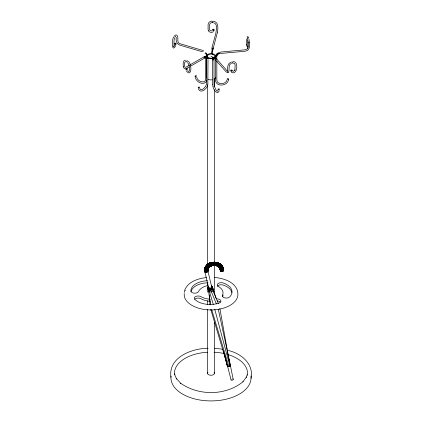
<?xml version="1.0" encoding="UTF-8"?>
<svg xmlns="http://www.w3.org/2000/svg" width="422" height="422" viewBox="0 0 422 422"><rect width="100%" height="100%" fill="white"/><g stroke="black" fill="none" stroke-linecap="round" stroke-linejoin="round"><path stroke-width="0.63" d="M223.465 270.444C223.971 269.173 222.758 268.392 221.655 268.687C219.213 268.614 220.906 273.931 220.326 268.418C218.802 258.19 201.083 262.964 205.461 272.222C208.125 273.108 208.879 269.167 207.45 267.78C206.801 267.374 205.741 267.02 205.134 267.659C204.127 267.775 205.419 276.32 204.733 270.101C204.807 267.812 206.094 265.681 207.993 264.425C212.097 259.614 227.068 265.427 222.626 271.404C221.851 271.615 220.579 271.557 220.347 270.618C220.827 266.419 217.098 262.616 212.936 262.711C209.987 261.323 200.793 269.136 207.635 269.199C210.594 263.043 222.009 264.188 223.185 271.124C224.884 258.834 202.043 259.836 205.118 272.069C203.462 262.568 212.451 273.598 204.681 270.523M209.048 263.687C203.789 264.684 212.53 269.737 209.75 264.425C208.336 262.384 205.894 266.351 205.224 267.553C204.696 268.35 204.517 271.446 204.897 271.283C204.654 269.51 205.134 267.69 206.2 266.261C210.14 260.073 221.012 263.265 220.363 270.755L221.429 271.467C222.009 268.962 217.23 267.585 219.35 265.417C221.867 262.621 223.37 269.268 223.312 270.998C222.732 265.918 216.333 264.172 212.066 265.543C211.032 266.535 210.43 265.28 210.135 264.483C208.922 262.626 211.427 262.331 212.836 262.326C217.578 262.247 223.059 266.192 223.027 271.23L222.373 269.199L219.878 266.736L216.491 265.475L212.066 265.543L211.311 262.531L215.758 262.31L219.815 263.813L222.631 266.788L223.132 267.954L223.407 270.866C222.7 264.663 213.569 263.175 209.407 266.91C208.737 268.308 207.191 267.242 206.643 266.366C205.619 264.077 209.75 266.108 208.827 267.511C208.405 268.925 206.738 268.36 206.031 267.569C205.556 264.33 211.364 261.877 214.27 262.241C214.297 263.212 214.186 264.183 214.207 265.153C217.53 265.543 222.315 267.179 222.837 271.325C222.695 264.974 214.265 260.168 208.716 263.592C206.944 264.346 202.613 269.563 206.3 270.217C208.721 270.576 207.925 266.931 210.008 266.314C214.27 262.996 223.191 264.293 223.486 270.586M212.002 288.247L207.909 271.045C206.179 268.883 210.536 267.553 209.291 265.644C208.336 263.323 205.873 264.974 205.635 266.91M207.629 270.687L207.081 270.481C207.023 267.717 209.676 265.855 212.176 265.485C212.852 265.1 214.576 265.923 214.239 264.652C212.978 260.432 217.778 262.764 219.873 263.882C219.978 264.916 219.197 266.066 218.258 266.477C214.186 263.323 205.968 264.357 205.894 270.576L204.897 271.283M219.873 263.882L215.758 262.31L212.751 262.41L213.152 265.369L212.788 262.247L217.203 262.626L216.417 265.565L212.203 265.264L209.497 266.039L207.45 267.78L206.616 270.455L205.894 270.576C204.564 263.871 213.732 261.086 218.57 263.956C220.279 264.198 224.594 267.036 221.487 268.376C218.971 269.516 218.649 265.037 216.259 264.784C211.359 261.571 203.256 266.161 205.461 272.222C204.016 267.453 208.067 262.737 212.772 262.262C210.251 263.006 207.323 264.742 205.772 267.237M211.258 262.811L215.79 262.584L215.246 265.385L215.732 262.294L218.612 263.196L218.643 263.576L217.346 265.981L213.194 265.079L209.407 265.844L207.249 267.659L206.374 270.47C205.266 262.526 216.122 261.587 220.912 265.464C220.458 266.525 218.923 267.896 218.021 266.361C213.943 262.848 205.556 264.404 205.667 270.66L205.883 267.316M210.119 265.063C208.22 266.14 206.922 268.403 207.471 270.602C206.469 265.902 215.025 266.825 211.311 262.531M218.612 263.196C214.139 265.965 222.172 267.981 221.914 271.51L220.363 270.755L220.411 269.394M207.999 268.93C209.133 263.877 202.46 266.81 204.839 271.71L209.096 289.571M204.733 270.66L204.907 268.745M204.828 270.792L205.345 267.458M208.157 264.499C205.751 266.129 204.343 269.299 205.277 272.153C204.406 269.368 205.583 266.176 207.846 264.378M205.192 268.55L205.277 270.871L205.382 268.476M206.052 268.387L206.131 270.513L207.255 266.525L209.613 264.235M204.812 268.867L204.659 270.386L205.519 269.558L207.16 269.589L207.635 269.901L207.851 271.473C207.07 269.21 208.225 266.62 210.293 265.48M208.431 268.028L207.84 269.336L207.909 271.33L207.782 269.189M207.925 271.182L207.84 269.336M209.497 266.862C215.6 263.259 204.369 261.239 210.293 266.303M211.464 285.773L211.865 287.772M218.844 267.01C216.011 265.744 221.165 261.624 220.912 265.464M223.407 270.307C224.815 265.765 218.074 267.622 220.516 271.024C220.685 268.487 220.284 265.185 217.652 264.03M207.835 84.173L208.009 59.56M218.844 266.192L220.326 268.418L220.363 270.755L220.991 271.341C221.059 269.357 217.773 267.02 220.659 265.744C222.573 264.61 224.472 269.289 222.821 270.228C220.49 271.462 219.836 268.724 219.403 267.036C216.001 260.253 204.575 263.449 205.118 271.014L205.034 269.705L205.683 267.342M209.323 263.908C207.144 265.391 204.918 267.954 205.461 270.76C205.414 262.964 216.101 262.753 219.883 267.796C223.444 267.158 221.355 263.565 218.506 263.106M223.312 270.175L223.296 269.046M184.187 293.501L184.314 296.434L185 298.428A26.913 15.54 0 0 0 217.108 309.537A26.913 15.54 0 0 0 237.396 291.375M213.268 48.182L217.494 32.093M211.527 287.445L211.791 289.328C212.113 288.416 210.889 285.52 211.807 289.418L211.427 287.524L211.807 289.418M218.796 264.383L220.416 267.131L220.648 271.146C219.313 269.225 219.709 265.649 222.631 266.788M217.488 32.141C218 28.1 218.807 21.97 213.4 21.2M207.809 58.014L207.724 58.299M215.774 262.368C210.404 261.64 204.169 266.588 205.667 272.274C202.94 262.869 218.533 260.168 220.448 269.336C224.261 270.27 223.46 266.15 220.817 264.594M207.73 270.592C207.84 263.027 220.337 261.835 223.185 268.36M228.091 355.783L230.386 365.478L229.747 366.312L228.371 366.66A1.572 0.891 -13.4 0 1 227.379 365.679M234.954 69.894C234.674 67.024 236.246 62.883 233.102 63.042M220.353 269.537L220.421 270.892M218.57 263.133C212.841 260.469 203.958 265.549 205.894 272.301C202.876 261.318 220.743 261.951 220.806 271.251L220.363 270.755C222.183 266.73 218.438 262.241 214.255 262.257M204.754 268.999L204.812 269.426M208.246 287.255L207.977 287.255L208.515 289.144L208.051 287.203M212.635 288.458L211.95 286.696L212.493 288.511L212.245 286.601L211.95 286.696L212.635 288.458L212.245 286.601L211.95 286.696C212.271 289.26 213.057 288.416 212.087 286.506L212.493 288.511L212.087 286.506M231.066 379.842L227.384 365.647M230.169 365.062C230.945 366.428 227.959 367.314 227.316 366.122M228.545 79.151A0.707 0.39 8.9 0 1 227.432 79.315A0.707 0.39 8.9 0 1 227.558 78.645A0.707 0.39 8.9 0 1 228.545 79.151C228.407 86.104 215.874 87.533 215.426 80.101L215.447 60.014M218.77 266.372L220.611 268.603L221.202 271.415L220.363 270.755C222.679 266.746 218.512 261.993 214.26 262.194M212.809 22.134L212.699 22.535L212.852 21.295M204.96 270.908L205.134 268.218L206.928 265.264M207.788 270.449C207.925 264.947 215.352 263.149 219.635 265.048M220.363 270.476C223.528 268.782 217.958 259.91 216.491 263.861C214.682 267.411 223.043 266.625 222.399 271.457L220.363 270.755L221.429 269.742L223.185 270.059M222.426 266.609L222.626 269.785L222.579 267.617L221.724 265.549M206.2 267.727C209.544 260.305 221.529 264.219 221.671 271.499L220.363 270.755L221.202 269.8C222.262 266.762 220.041 263.312 217.045 262.674M218.258 265.195C220.421 266.535 222.415 268.777 222.162 271.494L220.363 270.755L221.429 269.742C222.531 266.641 220.205 263.36 217.161 262.605M219.735 263.771L221.434 265.501L222.151 267.58L221.914 269.695L220.363 270.755L221.671 269.711L221.919 267.595L221.255 265.522L219.635 263.766M227.305 71.075C227.722 69.604 226.894 63.379 230.855 62.25M204.754 269.283L205.224 267.553M204.907 269.568L206.031 266.287M207.687 269.869L208.057 268.519M207.782 269.748L208.072 268.666M227.469 71.202L227.416 71.265M211.918 47.76L215.79 33.654C216.09 30.11 218.243 24.159 213.627 22.688M207.856 84.099C207.84 88.235 200.582 94.581 198.356 88.762M209.207 289.84L208.674 287.936L209.064 289.207M203.594 51.173L203.525 50.782M217.942 90.255C217.441 94 213.653 86.32 214.023 83.234L214.023 60.161M219.276 90.709C217.536 95.878 212.841 88.989 212.989 86.209M175.847 45.407C171.67 53.821 171.511 39.81 173.732 36.851M184.409 291.006C187.299 281.896 197.786 278.509 206.416 277.57M247.192 374.731L246.232 377.321L246.406 377.004L242.835 381.905L243.077 381.688C225.665 395.952 198.525 395.899 180.584 383.202L180.816 383.408L176.549 378.692L176.712 379.003L175.383 376.466L174.618 373.85M216.897 53.573L217.81 54.633L217.752 54.201M234.811 70.268L234.985 69.815M174.328 45.555L173.737 46.647M247.904 47.855L246.902 49.131L245.145 49.812L220.732 52.043M208.642 286.285L208.99 288.21L209.207 288.047M210.531 289.302L210.019 288.242C211.343 293.744 209.502 284.692 210.225 289.334M226.999 80.032C225.58 84.933 216.829 84.759 216.834 80.117L216.834 61.011M205.076 267.785L205.772 266.414M205.076 268.07L205.889 266.34M205.224 268.376L206.2 266.261M205.345 268.524L206.39 266.266L209.465 264.061M207.788 269.13L208.964 267.184L211.185 265.86M207.909 269.041L208.447 267.896M174.945 37.574C173.089 39.636 174.624 47.275 173.748 46.652M230.217 365.916L230.217 365.093L230.09 366.059M206.896 80.597C204.158 86.631 194.89 81.689 195.128 76.15M205.889 267.406C207.297 264.167 210.81 262.231 214.265 262.189M210.752 304.6L207.967 288.094L208.642 287.029L208.79 288.991M207.967 288.094L208.642 288.949L210.277 289.091L211.913 288.432L212.588 287.361L211.913 286.512L211.364 286.464M230.312 365.209L229.932 366.19L228.845 366.628L227.753 366.539L227.453 365.732M218.311 309.279L230.386 365.478L229.932 366.19L214.766 309.315M234.832 70.216L233.139 71.466M211.665 285.884L212.023 287.741M205.635 266.63L206.643 265.301M205.619 266.762L206.775 265.269M208.906 266.868L207.561 268.914L207.286 270.528C206.722 268.276 208.057 265.955 210.008 264.847M208.964 267.184C207.777 268.35 207.281 270.127 207.629 271.752C205.324 264.246 217.567 260.543 221.956 265.813M208.178 268.318L208.948 267.316M205.066 53.715L205.361 53.42M210.567 289.993L210.251 288.131C209.776 287.851 210.335 289.038 210.362 289.925M229.747 366.312L230.365 365.626L229.542 366.423M218.643 263.296C213.147 261.002 204.237 265.876 206.131 272.301C204.549 266.746 210.631 262.152 215.79 262.584M222.705 267.042C218.427 260.363 205.699 264.246 206.616 272.243C205.06 269.336 207.139 265.865 209.75 264.425M206.416 265.559L207.598 264.378M206.4 265.691L207.708 264.362M206.463 266.008L209.18 263.782M208.848 265.058L206.543 268.439L206.616 270.455L207.081 270.481C206.3 267.326 208.995 264.43 211.944 263.787M209.407 265.844L207.635 267.917L206.854 270.455C205.794 267.073 209.37 265.174 212.15 264.721M209.607 266.393C208.12 267.574 206.849 269.727 207.756 271.615C206.638 268.74 208.558 266.145 211.227 265.238M208.589 267.606L210.393 266.008M208.721 267.574L209.607 266.678M205.498 52.871L205.593 52.565M247.044 36.967L247.587 36.656L248.305 36.967M202.724 51.721L202.439 51.653M214.909 59.164L226.15 71.904C231.636 75.016 226.656 64.244 231.504 63.5M229.32 366.512L230.016 365.921M205.915 53.441L206.168 53.014M213.564 31.523C212.16 32.985 209.47 32.536 208.463 30.838M208.674 287.936L208.99 289.745L208.769 287.946M221.028 264.831C215.795 260.516 204.533 265.016 206.374 272.285C204.791 264.758 215.573 260.189 220.986 264.721M210.33 289.249L210.114 288.036M219.815 264.631C214.624 262.109 205.978 265.718 206.854 272.179C205.039 268.228 209.212 264.056 213.099 263.824M213.126 264.067C209.407 264.346 205.087 268.192 207.081 272.095C205.952 262.837 221.397 263.497 222.626 271.404C222.848 267.4 219.039 264.277 215.373 263.613M207.439 264.504L208.716 263.592M207.397 264.61L208.811 263.592M207.381 264.736L210.135 263.017M207.397 264.889L210.335 263.212M210.214 265.274C207.756 266.482 205.746 269.315 207.286 271.995C205.076 265.38 214.619 262.051 219.097 265.86M209.011 266.862L211.253 265.417M209.291 266.926L210.378 266.134M206.105 54.132L206.585 53.673L206.11 53.631M203.615 57.023L186.134 67.114C184.05 69.372 183.813 60.968 185.791 61.575M186.809 68.359L189.067 67.056M190.765 66.075L204.322 58.247M210.214 266.34L214.228 265L216.565 265.354M212.113 265.559L213.168 265.354M208.552 263.797L210.05 262.975M208.542 263.924L210.23 263.096M208.584 264.256L210.441 263.354L213.005 263.112M208.922 265.09C213.115 262.373 221.666 263.539 221.429 269.742M209.465 265.871C214.091 263.444 222.863 264.388 223.465 270.729L223.391 269.173M209.887 266.245C212.488 264.594 215.953 264.673 218.506 266.387M210.119 266.345L211.253 265.702M211.654 287.598L211.364 287.63L211.622 287.503L212.039 289.265M208.642 263.629L209.977 262.964M227.854 72.605L228.196 72.447M202.882 50.513L203.082 50.793M206.363 54.728L206.015 54.834M209.876 263.054L211.396 262.526M209.85 263.149L211.454 262.584M209.845 263.281L211.517 262.674M209.85 263.433L212.899 262.553M209.876 263.613C213.099 262.326 216.924 262.589 219.873 264.441M209.919 263.813L214.265 263.012M209.977 264.03L214.265 263.238L218.506 264.167M210.05 264.256L213.073 263.576L217.103 263.903M210.23 264.715L214.255 263.966M210.33 264.932L214.249 264.209L218.127 265.058M210.441 265.143L213.168 264.531M210.552 265.332C213.237 264.177 216.37 264.589 218.796 266.176M210.873 265.755L213.189 265.206M212.197 265.391C209.439 266.024 206.284 268.84 207.471 271.879C205.983 266.118 213.194 263.317 217.541 265.865M211.053 265.881L212.176 265.485M211.939 30.917C208.283 31.423 209.544 27.15 209.497 24.713L210.304 23.11L212.245 22.514M211.28 262.589L212.836 262.326M211.264 262.684L212.867 262.421M211.264 262.969L215.784 262.742L219.909 264.267M211.802 265.121L215.505 264.752L218.944 266.029M213.189 264.921C210.283 265.201 206.996 267.448 207.635 270.724M211.876 265.28L214.234 264.842L216.65 265.201M212.008 265.491L213.184 265.296M212.535 50.587L212.788 50.366L212.06 50.139M175.81 34.81C180.141 35.585 175.367 42.965 180.4 43.846L202.423 50.329M220.838 53.446L245.309 51.21C249.808 50.867 250.035 45.703 249.355 42.269M212.213 21.1C210.177 21.016 207.988 22.598 208.088 24.771L208.088 29.63L208.494 30.912M208.136 348.24C191.868 348.398 168.03 357.218 170.947 377.305M212.757 262.315L214.27 262.241M212.751 262.41L214.27 262.331M212.809 263.55L214.26 263.476M212.936 264.504L214.244 264.436M213.068 265.19L215.373 265.232M213.099 265.29L214.218 265.232M213.126 265.348L215.336 265.327M212.472 51.109L212.751 51.036L211.638 50.83M185.585 60.151C182.415 60.341 183.211 64.867 183.322 66.829M233.049 61.628C234.822 61.422 236.552 62.92 236.42 64.74C237.691 67.794 235.792 75.053 231.362 72.262M212.688 51.663L212.414 51.648M185.469 290.373L185.807 290.383M211.564 51.542L212.688 51.658M214.255 262.352L217.256 262.779M214.249 262.484L217.261 262.906M214.234 263.048L217.203 263.449M214.218 264.014L216.971 264.378L219.387 265.47M214.212 264.478L216.813 264.826M214.207 264.874L216.206 265.174L218.643 266.293M214.212 265.301L215.299 265.385M214.276 348.229L222.7 349.216M214.439 277.439C223.407 278.262 234.537 281.5 237.591 291.006M211.612 52.998L212.461 52.761M206.796 58.674L206.965 58.695A0.707 0.433 -3.2 0 0 206.696 59.28M207.962 287.361L208.542 288.959M211.375 52.233L212.498 52.212M185.116 68.739L183.992 68.211L183.296 66.713M215.668 262.373L217.235 262.684M215.631 262.468L218.654 263.423M215.457 263.149L219.735 264.837M215.336 263.861C218.29 264.219 221.276 266.683 220.991 269.874M215.299 264.103C218.854 264.705 222.695 267.485 222.399 271.457M215.246 264.562C218.58 265.238 221.328 268.244 222.162 271.494M215.231 265.332L216.417 265.565M215.246 265.385L216.354 265.617M247.914 48.287L247.366 47.981M228.418 350.508C241.099 353.488 253.986 363.811 251.053 378.276M201.974 51.658L179.904 45.17C176.612 44.199 175.599 40.306 176.296 37.268M215.22 265.238C218.248 266.066 221.571 267.986 221.671 271.499M227.738 354.501L231.209 355.662A36.519 21.084 0 0 1 247.35 375.253M216.892 262.885L219.25 263.945L220.986 265.285M216.206 265.454L218.374 266.446M216.259 265.607L217.346 265.981M218.427 263.112L219.909 263.982M218.338 263.154L221.038 264.963M218.237 263.228L219.92 264.114M217.889 263.639L220.817 265.66M217.272 264.921C219.741 266.161 222.183 268.513 221.914 271.51M217.161 265.338C218.876 266.282 220.405 268.049 220.506 270.08M217.135 265.517C219.334 266.63 221.339 268.941 221.429 271.467M217.135 265.797L218.258 266.477M217.209 265.96L218.158 266.472M211 56.163L213.5 57.608A3.534 2.041 0 0 0 214.534 56.163A3.534 2.041 0 0 0 210.082 54.195A3.534 2.041 0 0 0 207.94 57.186A3.534 2.041 0 0 0 213.5 57.608M218.079 266.43L220.416 268.598L221.202 271.415M219.387 263.856L221.028 265.111M217.984 266.261L219.055 267.084M217.974 266.129L219.588 267.748M188.207 61.301C192.205 63.743 191.868 78.408 186.181 70.69M227.416 71.176L216.001 58.268M220.701 264.573L221.977 265.944M220.558 264.583L221.956 266.097M220.405 264.626L221.909 266.261M220.237 264.7L222.547 267.511M220.057 264.8L221.724 266.614M219.878 264.921L221.682 267.632L221.914 269.695M219.698 265.069L221.445 267.696L221.671 269.711M219.35 265.417L220.991 267.88L221.202 269.8M219.055 265.802L220.606 268.128L220.806 269.969M218.939 265.997L220.448 268.271L220.648 270.08M218.717 266.693L219.725 267.785M187.595 62.651C190.111 64.914 190.275 74.668 187.7 70.537M218.728 266.825L220.606 269.41L220.991 271.341M218.728 266.546L220.099 268.513M207.635 269.901L207.851 270.913M221.587 265.512L222.684 267.189M221.434 265.501L222.631 267.348M221.255 265.522L222.373 267.585L222.399 269.737L222.109 266.519M221.065 265.57L222.916 268.814M220.864 265.644L221.919 267.595L222.162 269.705L222.383 268.666L221.708 266.54M219.356 267.485L219.978 268.434M221.909 265.702L223.206 268.218M219.34 267.353L220.806 271.251M218.158 53.874L218.269 54.28L217.435 53.283M199.727 88.435C200.977 92.413 207.075 86.431 206.595 82.622L206.595 59.56M211.913 288.432L218.359 303.46M222.283 266.551L223.132 268.513M219.841 267.933L220.648 271.146M219.825 268.081L220.326 269.241M210.277 289.091L216.338 303.866M196.705 77.21C197.38 81.594 205.619 84.194 205.693 79.157L205.693 56.094M222.547 266.688L223.169 268.935L223.027 269.948L222.916 267.748M219.097 53.367L219.208 53.773L218.702 52.597M210.072 288.068L210.472 289.281M212.588 287.361L216.222 298.56M220.205 53.367L220.147 52.344M212.097 286.564L212.651 288.353M209.945 288.163L210.293 289.281M208.642 288.949L213.284 304.378M211.691 309.669L228.845 366.628M210.172 288.221L210.504 289.334M210.71 309.221L227.753 366.539M219.656 53.351L219.435 52.492M211.971 289.423L211.622 287.503L211.791 289.328M223.354 350.777L227.305 365.969M208.616 288.126L209.059 289.888M208.531 286.369L208.99 288.21M224.588 354.628L227.321 366.106M215.447 58.732L215.299 55.498A4.447 2.569 0 0 0 209.85 53.684A4.447 2.569 0 0 0 206.701 56.828A4.447 2.569 0 0 0 212.15 58.647M215.431 77.258L215.447 77.331A4.447 2.569 0 0 1 214.144 79.146M223.132 267.954L223.449 269.589M223.038 267.843L223.391 269.732M222.758 267.669L222.837 269.858L222.821 268.761M222.579 267.617L223.169 270.001M220.178 268.719L220.411 269.953M230.354 365.325L233.192 379.283M218.712 53.863L218.026 52.819M212.609 60.119L212.72 84.716M212.704 84.648L212.994 86.23M219.857 308.461L229.584 362.962M248.975 39.061L249.36 42.306M247.608 39.394L247.814 40.813M211.913 286.512L212.229 288.437M246.896 46.304L246.759 45.048M247.809 40.776L247.962 42.395M204.733 270.101L204.839 271.425M209.222 294.888L209.95 304.71M246.712 39.046L246.728 44.489M246.722 44.426L246.764 45.07M247.957 42.364L248.015 47.238M207.73 270.027L207.756 270.792M204.96 269.843L204.992 271.14M248.131 44.431L248.12 41.535M216.834 57.06L216.834 59.692M214.534 78.65L214.534 86.557M214.534 89.854L214.534 292.166M214.534 322.482L214.534 373.222M207.466 85.239L207.466 270.418M207.466 282.281L207.466 292.166M207.466 300.733L207.466 304.689M207.466 309.3L207.466 373.222M206.553 56.163L206.553 77.331A4.447 2.569 0 0 0 206.701 77.996M174.497 36.308A0.707 0.512 40.9 0 1 174.719 35.596A0.707 0.512 40.9 0 1 175.584 36.06A0.707 0.512 40.9 0 1 175.357 36.772M206.638 54.132A0.707 0.295 -19.7 0 1 206.664 54.559M206.648 54.665A0.707 0.348 -12.1 0 1 207.007 54.997A0.707 0.348 -12.1 0 1 206.358 55.377M207.033 55.715A0.707 0.39 -3.9 0 1 206.791 55.873M175.832 43.867A0.707 0.348 3.4 0 1 175.842 44.379A0.707 0.348 3.4 0 1 174.803 44.289A0.707 0.348 3.4 0 1 174.977 43.793M187.152 61.802A0.707 0.406 -59.5 0 1 186.535 61.707A0.707 0.406 -59.5 0 1 186.988 60.779A0.707 0.406 -59.5 0 1 187.526 61.037M206.537 58.521A0.707 0.522 -21.3 0 1 206.622 57.851M207.102 57.603A0.707 0.522 -21.3 0 1 207.703 57.761M207.418 58.072A0.707 0.485 -11.5 0 1 207.925 58.616M206.643 58.88A0.707 0.485 -11.5 0 1 206.638 58.389M207.07 57.176A0.707 0.554 -32.8 0 1 207.603 57.608M206.5 58.305A0.707 0.554 -32.8 0 1 206.342 57.635M206.627 56.87A0.707 0.57 -45.9 0 1 207.297 57.128M206.437 58.115A0.707 0.57 -45.9 0 1 206.063 57.524M206.152 56.706A0.707 0.58 -60 0 1 206.959 56.875M206.347 57.935A0.707 0.58 -60 0 1 205.852 57.65M206.21 57.777A0.707 0.57 -74.1 0 1 205.651 57.661M205.567 56.833A0.707 0.57 -74.1 0 1 206.369 56.485M205.192 56.77A0.707 0.554 -87.2 0 1 206.052 56.511M205.878 57.719A0.707 0.554 -87.2 0 1 205.335 57.608M205.514 57.74A0.707 0.522 81.3 0 1 204.987 57.629M204.786 56.796A0.707 0.522 81.3 0 1 205.456 56.442M205.24 57.751A0.707 0.485 71.5 0 1 204.517 57.587M204.369 57.25A0.707 0.485 71.5 0 1 204.828 56.511M204.892 57.809A0.707 0.433 63.2 0 1 204.512 58.025M203.921 57.25A0.707 0.433 63.2 0 1 204.317 56.722M207.803 58.716A0.707 0.433 -3.2 0 1 207.988 58.906M187.141 69.097A0.707 0.359 -5.4 0 1 186.524 69.677A0.707 0.359 -5.4 0 1 185.917 69.176M212.435 53.288A0.707 0.285 2 0 1 212.208 53.694A0.707 0.285 2 0 1 211.206 53.52M211.981 49.458A0.707 0.306 8.8 0 1 212.873 49.759A0.707 0.306 8.8 0 1 212.445 50.102M212.266 48.836A0.707 0.396 10.2 0 1 212.925 49.495M212.82 49.569A0.707 0.396 10.2 0 1 212.519 49.648M212.556 48.303A0.707 0.475 11.9 0 1 212.904 49.137M212.066 49.137A0.707 0.475 11.9 0 1 211.802 48.936M212.667 47.813A0.707 0.543 14.1 0 1 212.852 48.836M212.002 48.672A0.707 0.543 14.1 0 1 211.818 48.409M212.514 53.868A0.707 0.375 0.7 0 1 212.498 54.153M213.732 29.825A0.707 0.417 8.1 0 1 214.065 30.442A0.707 0.417 8.1 0 1 213.052 30.489A0.707 0.417 8.1 0 1 212.899 29.867M247.55 38.56A0.707 0.575 -15.6 0 1 247.466 37.822A0.707 0.575 -15.6 0 1 248.336 37.547A0.707 0.575 -15.6 0 1 248.716 38.191M247.862 38.682A0.707 0.575 -15.6 0 1 247.693 38.639M217.045 55.709A0.707 0.353 23.1 0 1 216.317 55.825A0.707 0.353 23.1 0 1 215.716 55.235M216.897 56.142A0.707 0.38 14 0 1 215.879 56.268A0.707 0.38 14 0 1 215.769 55.604M217.251 55.198A0.707 0.316 31.7 0 1 216.502 55.266A0.707 0.316 31.7 0 1 216.122 54.538M217.488 54.696A0.707 0.274 39.8 0 1 217.008 54.876A0.707 0.274 39.8 0 1 216.433 54.058M216.824 56.58A0.707 0.401 4.3 0 1 216.143 56.907A0.707 0.401 4.3 0 1 215.426 56.532M248.263 47.259A0.707 0.475 1.4 0 1 247.492 46.61M248.263 46.605A0.707 0.406 0 0 1 247.45 46.162A0.707 0.406 0 0 1 248.405 45.824M231.831 62.308A0.707 0.269 74.1 0 1 232.095 61.876A0.707 0.269 74.1 0 1 232.464 62.82A0.707 0.269 74.1 0 1 232.137 63.089M213.558 59.317A0.707 0.559 14.9 0 1 212.746 58.79A0.707 0.559 14.9 0 1 213.3 58.178M213.49 59.66A0.707 0.506 7.7 0 1 212.883 58.742M213.833 59.006A0.707 0.607 24.6 0 1 212.92 58.6A0.707 0.607 24.6 0 1 213.263 57.819M214.112 58.721A0.707 0.633 38 0 1 213.047 58.257A0.707 0.633 38 0 1 213.796 57.508M214.007 57.308A0.707 0.654 56.4 0 0 213.263 58.162A0.707 0.654 56.4 0 0 214.402 58.463A0.707 0.659 78.2 0 1 213.506 58.157A0.707 0.659 78.2 0 1 213.917 57.207M214.661 58.494A0.707 0.649 -81 0 1 213.717 58.067A0.707 0.649 -81 0 1 214.36 57.176M215.02 58.452A0.707 0.622 -64.7 0 1 214.028 58.315A0.707 0.622 -64.7 0 1 214.497 57.297M214.951 58.774A0.707 0.586 -53 0 1 214.656 57.566M215.784 58.363A0.707 0.538 -44.4 0 1 215.726 58.526M215.352 58.922A0.707 0.538 -44.4 0 1 214.566 58.721A0.707 0.538 -44.4 0 1 214.988 57.856M213.458 60.056A0.707 0.438 2.1 0 1 212.683 59.808A0.707 0.438 2.1 0 1 212.841 59.286M231.9 70.579A0.707 0.438 -7.5 0 1 232.074 71.202A0.707 0.438 -7.5 0 1 231.034 71.339A0.707 0.438 -7.5 0 1 231.04 70.69M217.003 298.903A3.903 2.252 0 0 1 220.775 300.575A3.903 2.252 0 0 1 218.955 303.112A17.692 10.218 0 0 1 194.785 299.372A3.903 2.252 0 0 1 195.787 296.455A3.903 2.252 0 0 1 200.925 296.65A15.598 9.004 0 0 0 210.145 299.224M184.314 292.377A26.913 15.54 0 0 1 184.604 291.375M191.018 291.665A17.692 10.218 0 0 1 207.983 282.787M223.038 294.957A15.598 9.004 0 0 1 222.8 296.518M231.873 292.557A17.692 10.218 0 0 0 223.18 285.045A3.903 2.252 0 0 0 217.457 286.411M217.003 300.97A3.903 2.252 0 0 1 220.384 302.099M210.145 301.292A15.598 9.004 0 0 1 200.925 298.718A3.903 2.252 0 0 0 194.785 299.182M207.408 280.736A17.692 10.218 0 0 0 190.865 290.932A3.903 2.252 0 0 0 194.262 293.163A3.903 2.252 0 0 0 198.54 291.512A15.598 9.004 0 0 1 207.017 285.683M211.797 287.551A2.485 1.408 -13.4 0 1 212.757 289.286A2.485 1.408 -13.4 0 1 213.226 289.645M212.757 289.286A2.485 1.408 -13.4 0 1 209.613 290.457A2.485 1.408 -13.4 0 1 208.283 288.859M208.711 288.363A2.485 1.408 -13.4 0 1 209.011 288.136M213.337 289.867A2.485 1.408 -13.4 0 1 210.726 291.961A2.485 1.408 -13.4 0 1 208.647 290.373M232.67 378.93A1.097 0.622 -13.4 0 1 233.118 379.658A1.097 0.622 -13.4 0 1 231.82 380.222A1.097 0.622 -13.4 0 1 231.066 379.621M250.937 375.949A40.064 23.131 0 0 1 211.169 400.921A40.064 23.131 0 0 1 171.037 376.144M174.592 374.9A36.519 21.084 0 0 1 207.508 352.233M214.054 352.212A36.519 21.084 0 0 1 224.24 353.573M214.059 372.204A3.534 2.041 0 0 1 211 375.263A3.534 2.041 0 0 1 207.94 372.204M215.447 56.163A4.447 2.569 0 0 1 214.851 57.45M212.15 79.811A4.447 2.569 0 0 1 207.856 79.146M174.887 43.819A0.707 0.406 0 0 0 176.053 43.603A0.707 0.406 0 0 0 175.141 43.128A0.707 0.406 0 0 0 174.887 43.819M195.507 76.424A0.707 0.369 -7.8 0 0 196.531 75.971A0.707 0.369 -7.8 0 0 195.449 75.786A0.707 0.369 -7.8 0 0 195.507 76.424M186.176 69.087A0.707 0.406 0 0 0 187.236 68.733A0.707 0.406 0 0 0 186.176 68.38A0.707 0.406 0 0 0 186.176 69.087M198.562 87.918A0.707 0.459 -7 0 0 199.617 87.438A0.707 0.459 -7 0 0 198.556 87.122A0.707 0.459 -7 0 0 198.562 87.918M212.999 29.909A0.707 0.406 0 0 0 214.144 29.656A0.707 0.406 0 0 0 213.194 29.213A0.707 0.406 0 0 0 212.999 29.909M231.129 70.732A0.707 0.406 0 0 0 232.221 70.416A0.707 0.406 0 0 0 231.193 70.031A0.707 0.406 0 0 0 231.129 70.732M218.311 89.712A0.707 0.469 4.6 0 0 219.403 89.39A0.707 0.469 4.6 0 0 218.38 88.894A0.707 0.469 4.6 0 0 218.311 89.712M222.505 295.221A15.598 9.004 0 0 0 218.469 286.522A3.903 2.252 0 0 1 218.132 283.558A3.903 2.252 0 0 1 223.18 282.977A17.692 10.218 0 0 1 229.652 296.935A3.903 2.252 0 0 1 224.778 297.89A3.903 2.252 0 0 1 222.505 295.221"/></g></svg>
